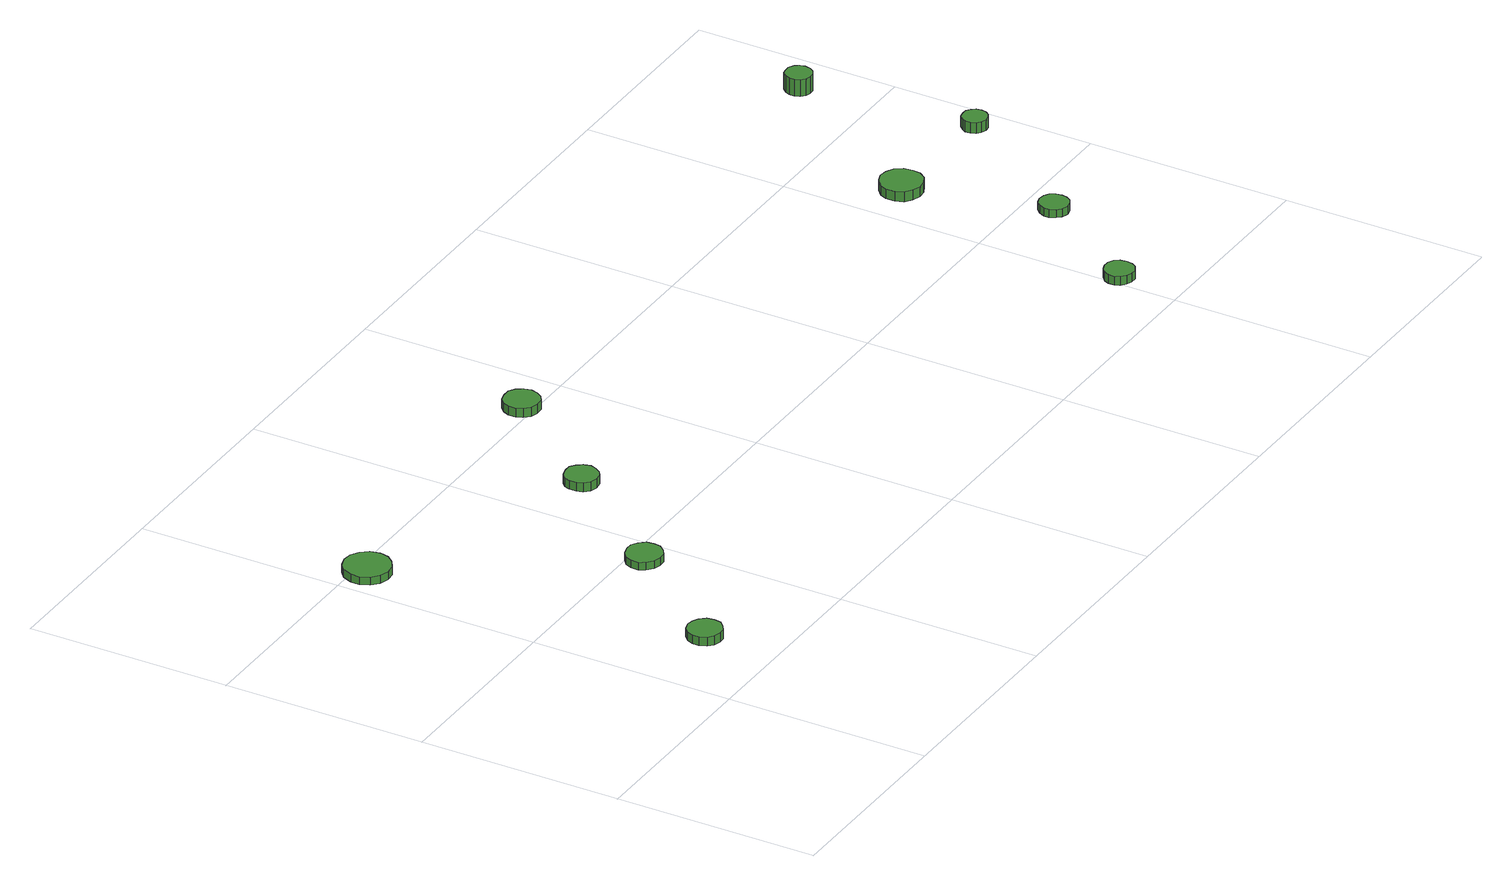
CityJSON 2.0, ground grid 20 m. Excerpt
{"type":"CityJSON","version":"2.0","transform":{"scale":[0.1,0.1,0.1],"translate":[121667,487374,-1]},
"CityObjects":{
"tree1":{"type":"SolitaryVegetationObject","attributes":{"function":"something"},"geometry":[{"type":"MultiSurface","lod":"1","boundaries":[[[0,1,2,3,4,5,6,7,8,9,10,11,12,13,14]],[[15,16,17,18,19,20,21,22,23,24,25,26,27,28,29]],[[0,29,28,1]],[[1,28,27,2]],[[2,27,26,3]],[[3,26,25,4]],[[4,25,24,5]],[[5,24,23,6]],[[6,23,22,7]],[[7,22,21,8]],[[8,21,20,9]],[[9,20,19,10]],[[10,19,18,11]],[[11,18,17,12]],[[12,17,16,13]],[[13,16,15,14]],[[14,15,29,0]]]}]},
"tree2":{"type":"SolitaryVegetationObject","attributes":{"function":"something"},"geometry":[{"type":"MultiSurface","lod":"1","boundaries":[[[30,31,32,33,34,35,36,37,38,39,40,41,42,43,44]],[[45,46,47,48,49,50,51,52,53,54,55,56,57,58,59]],[[30,59,58,31]],[[31,58,57,32]],[[32,57,56,33]],[[33,56,55,34]],[[34,55,54,35]],[[35,54,53,36]],[[36,53,52,37]],[[37,52,51,38]],[[38,51,50,39]],[[39,50,49,40]],[[40,49,48,41]],[[41,48,47,42]],[[42,47,46,43]],[[43,46,45,44]],[[44,45,59,30]]]}]},
"tree3":{"type":"SolitaryVegetationObject","attributes":{"function":"something"},"geometry":[{"type":"MultiSurface","lod":"1","boundaries":[[[60,61,62,63,64,65,66,67,68,69,70,71,72,73,74]],[[75,76,77,78,79,80,81,82,83,84,85,86,87,88,89]],[[60,89,88,61]],[[61,88,87,62]],[[62,87,86,63]],[[63,86,85,64]],[[64,85,84,65]],[[65,84,83,66]],[[66,83,82,67]],[[67,82,81,68]],[[68,81,80,69]],[[69,80,79,70]],[[70,79,78,71]],[[71,78,77,72]],[[72,77,76,73]],[[73,76,75,74]],[[74,75,89,60]]]}]},
"tree4":{"type":"SolitaryVegetationObject","attributes":{"function":"something"},"geometry":[{"type":"MultiSurface","lod":"1","boundaries":[[[90,91,92,93,94,95,96,97,98,99,100,101,102,103,104]],[[105,106,107,108,109,110,111,112,113,114,115,116,117,118,119]],[[90,119,118,91]],[[91,118,117,92]],[[92,117,116,93]],[[93,116,115,94]],[[94,115,114,95]],[[95,114,113,96]],[[96,113,112,97]],[[97,112,111,98]],[[98,111,110,99]],[[99,110,109,100]],[[100,109,108,101]],[[101,108,107,102]],[[102,107,106,103]],[[103,106,105,104]],[[104,105,119,90]]]}]},
"tree5":{"type":"SolitaryVegetationObject","attributes":{"function":"something"},"geometry":[{"type":"MultiSurface","lod":"1","boundaries":[[[120,121,122,123,124,125,126,127,128,129,130,131,132,133,134]],[[135,136,137,138,139,140,141,142,143,144,145,146,147,148,149]],[[120,149,148,121]],[[121,148,147,122]],[[122,147,146,123]],[[123,146,145,124]],[[124,145,144,125]],[[125,144,143,126]],[[126,143,142,127]],[[127,142,141,128]],[[128,141,140,129]],[[129,140,139,130]],[[130,139,138,131]],[[131,138,137,132]],[[132,137,136,133]],[[133,136,135,134]],[[134,135,149,120]]]}]},
"tree6":{"type":"SolitaryVegetationObject","attributes":{"function":"something"}},
"tree7":{"type":"SolitaryVegetationObject","attributes":{"function":"something"},"geometry":[{"type":"MultiSurface","lod":"1","boundaries":[[[150,151,152,153,154,155,156,157,158,159,160,161,162,163,164]],[[165,166,167,168,169,170,171,172,173,174,175,176,177,178,179]],[[150,179,178,151]],[[151,178,177,152]],[[152,177,176,153]],[[153,176,175,154]],[[154,175,174,155]],[[155,174,173,156]],[[156,173,172,157]],[[157,172,171,158]],[[158,171,170,159]],[[159,170,169,160]],[[160,169,168,161]],[[161,168,167,162]],[[162,167,166,163]],[[163,166,165,164]],[[164,165,179,150]]]}]},
"tree8":{"type":"SolitaryVegetationObject","attributes":{"function":"something"}},
"tree9":{"type":"SolitaryVegetationObject","attributes":{"function":"something"},"geometry":[{"type":"MultiSurface","lod":"1","boundaries":[[[180,181,182,183,184,185,186,187,188,189,190,191,192,193,194]],[[195,196,197,198,199,200,201,202,203,204,205,206,207,208,209]],[[180,209,208,181]],[[181,208,207,182]],[[182,207,206,183]],[[183,206,205,184]],[[184,205,204,185]],[[185,204,203,186]],[[186,203,202,187]],[[187,202,201,188]],[[188,201,200,189]],[[189,200,199,190]],[[190,199,198,191]],[[191,198,197,192]],[[192,197,196,193]],[[193,196,195,194]],[[194,195,209,180]]]}]},
"tree10":{"type":"SolitaryVegetationObject","attributes":{"function":"something"},"geometry":[{"type":"MultiSurface","lod":"1","boundaries":[[[210,211,212,213,214,215,216,217,218,219,220,221,222,223,224]],[[225,226,227,228,229,230,231,232,233,234,235,236,237,238,239]],[[210,239,238,211]],[[211,238,237,212]],[[212,237,236,213]],[[213,236,235,214]],[[214,235,234,215]],[[215,234,233,216]],[[216,233,232,217]],[[217,232,231,218]],[[218,231,230,219]],[[219,230,229,220]],[[220,229,228,221]],[[221,228,227,222]],[[222,227,226,223]],[[223,226,225,224]],[[224,225,239,210]]]}]},
"tree11":{"type":"SolitaryVegetationObject","attributes":{"function":"something"}},
"tree12":{"type":"SolitaryVegetationObject","attributes":{"function":"something"},"geometry":[{"type":"MultiSurface","lod":"1","boundaries":[[[240,241,242,243,244,245,246,247,248,249,250,251,252,253,254]],[[255,256,257,258,259,260,261,262,263,264,265,266,267,268,269]],[[240,269,268,241]],[[241,268,267,242]],[[242,267,266,243]],[[243,266,265,244]],[[244,265,264,245]],[[245,264,263,246]],[[246,263,262,247]],[[247,262,261,248]],[[248,261,260,249]],[[249,260,259,250]],[[250,259,258,251]],[[251,258,257,252]],[[252,257,256,253]],[[253,256,255,254]],[[254,255,269,240]]]}]},
"tree13":{"type":"SolitaryVegetationObject","attributes":{"function":"something"},"geometry":[{"type":"MultiSurface","lod":"1","boundaries":[[[270,271,272,273,274,275,276,277,278,279,280,281,282,283,284]],[[285,286,287,288,289,290,291,292,293,294,295,296,297,298,299]],[[270,299,298,271]],[[271,298,297,272]],[[272,297,296,273]],[[273,296,295,274]],[[274,295,294,275]],[[275,294,293,276]],[[276,293,292,277]],[[277,292,291,278]],[[278,291,290,279]],[[279,290,289,280]],[[280,289,288,281]],[[281,288,287,282]],[[282,287,286,283]],[[283,286,285,284]],[[284,285,299,270]]]}]}
},
"vertices":[
[97,70,18],[96,77,18],[91,83,18],[85,86,18],[79,87,18],[72,85,18],[67,80,18],[64,74,18],[64,67,18],[67,60,18],[72,56,18],[79,54,18],[85,54,18],[91,58,18],[96,63,18],[96,63,9],[91,58,9],[85,54,9],[79,54,9],[72,56,9],[67,60,9],[64,67,9],[64,74,9],[67,80,9],[72,85,9],[79,87,9],[85,86,9],[91,83,9],[96,77,9],[97,70,9],
[51,385,18],[49,395,18],[43,402,18],[35,407,18],[26,408,18],[17,405,18],[10,399,18],[6,390,18],[6,381,18],[10,372,18],[17,366,18],[26,363,18],[35,364,18],[43,369,18],[49,376,18],[49,376,10],[43,369,10],[35,364,10],[26,363,10],[17,366,10],[10,372,10],[6,381,10],[6,390,10],[10,399,10],[17,405,10],[26,408,10],[35,407,10],[43,402,10],[49,395,10],[51,385,10],
[187,183,17],[186,190,17],[181,196,17],[175,200,17],[168,200,17],[161,198,17],[155,193,17],[152,187,17],[152,179,17],[155,173,17],[161,168,17],[168,166,17],[175,166,17],[181,170,17],[186,176,17],[186,176,9],[181,170,9],[175,166,9],[168,166,9],[161,168,9],[155,173,9],[152,179,9],[152,187,9],[155,193,9],[161,198,9],[168,200,9],[175,200,9],[181,196,9],[186,190,9],[187,183,9],
[276,298,18],[274,305,18],[270,310,18],[265,314,18],[258,314,18],[251,312,18],[246,308,18],[244,302,18],[244,295,18],[246,289,18],[251,284,18],[258,282,18],[265,283,18],[270,286,18],[274,292,18],[274,292,9],[270,286,9],[265,283,9],[258,282,9],[251,284,9],[246,289,9],[244,295,9],[244,302,9],[246,308,9],[251,312,9],[258,314,9],[265,314,9],[270,310,9],[274,305,9],[276,298,9],
[366,410,17],[364,417,17],[360,423,17],[354,427,17],[346,427,17],[339,425,17],[334,420,17],[331,414,17],[331,406,17],[334,400,17],[339,395,17],[346,393,17],[354,393,17],[360,397,17],[364,403,17],[364,403,8],[360,397,8],[354,393,8],[346,393,8],[339,395,8],[334,400,8],[331,406,8],[331,414,8],[334,420,8],[339,425,8],[346,427,8],[354,427,8],[360,423,8],[364,417,8],[366,410,8],
[825,63,15],[824,69,15],[821,74,15],[815,77,15],[809,77,15],[804,75,15],[799,71,15],[797,66,15],[797,60,15],[799,55,15],[804,51,15],[809,49,15],[815,49,15],[821,52,15],[824,57,15],[824,57,6],[821,52,6],[815,49,6],[809,49,6],[804,51,6],[799,55,6],[797,60,6],[797,66,6],[799,71,6],[804,75,6],[809,77,6],[815,77,6],[821,74,6],[824,69,6],[825,63,6],
[897,170,15],[896,176,15],[893,181,15],[888,184,15],[882,185,15],[876,183,15],[872,179,15],[869,173,15],[869,168,15],[872,162,15],[876,158,15],[882,156,15],[888,157,15],[893,160,15],[896,165,15],[896,165,7],[893,160,7],[888,157,7],[882,156,7],[876,158,7],[872,162,7],[869,168,7],[869,173,7],[872,179,7],[876,183,7],[882,185,7],[888,184,7],[893,181,7],[896,176,7],[897,170,7],
[866,305,17],[865,314,17],[860,321,17],[852,325,17],[844,326,17],[836,323,17],[829,317,17],[826,310,17],[826,301,17],[829,293,17],[836,288,17],[844,285,17],[852,286,17],[860,290,17],[865,297,17],[865,297,7],[860,290,7],[852,286,7],[844,285,7],[836,288,7],[829,293,7],[826,301,7],[826,310,7],[829,317,7],[836,323,7],[844,326,7],[852,325,7],[860,321,7],[865,314,7],[866,305,7],
[986,303,18],[985,308,18],[982,312,18],[978,315,18],[973,315,18],[968,314,18],[964,310,18],[962,306,18],[962,301,18],[964,296,18],[968,293,18],[973,291,18],[978,292,18],[982,294,18],[985,298,18],[985,298,7],[982,294,7],[978,292,7],[973,291,7],[968,293,7],[964,296,7],[962,301,7],[962,306,7],[964,310,7],[968,314,7],[973,315,7],[978,315,7],[982,312,7],[985,308,7],[986,303,7],
[966,472,24],[965,477,24],[962,481,24],[957,484,24],[952,484,24],[947,483,24],[943,479,24],[941,474,24],[941,469,24],[943,464,24],[947,460,24],[952,459,24],[957,459,24],[962,462,24],[965,466,24],[965,466,7],[962,462,7],[957,459,7],[952,459,7],[947,460,7],[943,464,7],[941,469,7],[941,474,7],[943,479,7],[947,483,7],[952,484,7],[957,484,7],[962,481,7],[965,477,7],[966,472,7]
]}
